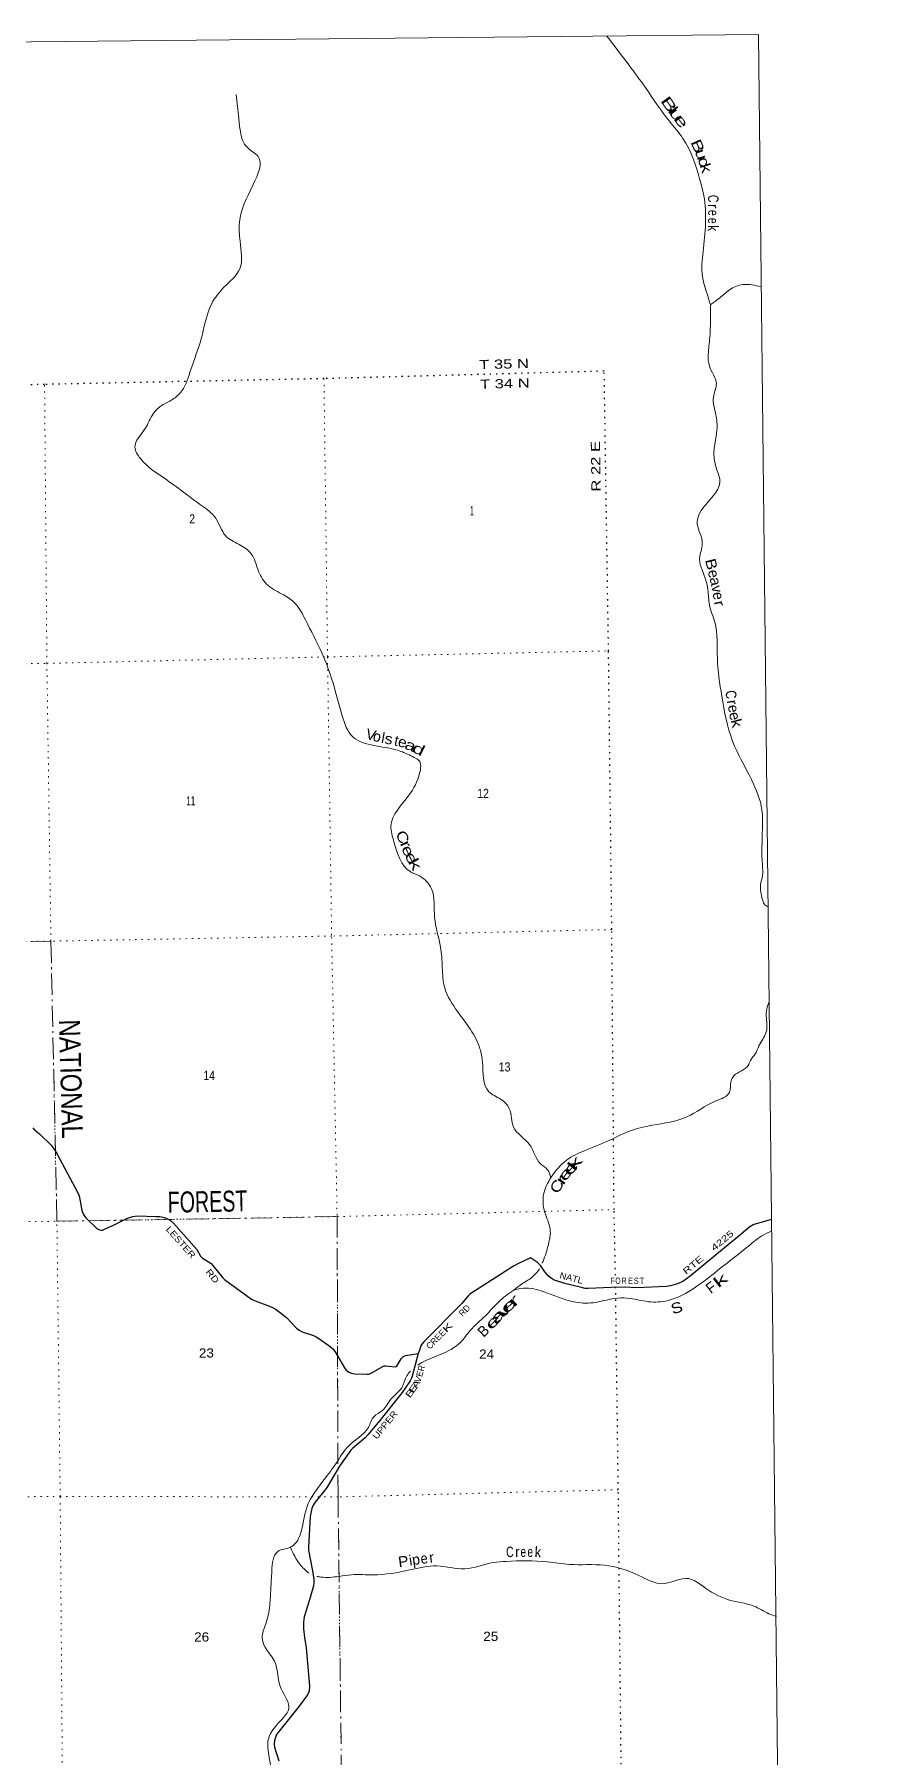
# Model space of a CAD drawing. Header units: feet. Extents: x 0 to 246606, y 183576 to 368785.
# Drawn here: x 230778 to 246606, y 335958 to 368785 of the extents above; entities that cross this region are included whole.
import ezdxf
from ezdxf.enums import TextEntityAlignment as Align

# ---------------------------------------------------------------- set-up
doc = ezdxf.new("R2010")
doc.units = ezdxf.units.FT
doc.header["$LTSCALE"] = 80
doc.linetypes.add('DOT_DASHED', pattern=[7.7, 5, -1.2, 0.3, -1.2])
doc.linetypes.add('DOTTED', pattern=[1.5, 0.3, -1.2])
for name, color, linetype, lineweight in [('29', 7, 'Continuous', 25), ('30', 7, 'Continuous', 25), ('39', 7, 'Continuous', 13), ('4', 7, 'Continuous', 13), ('41', 7, 'Continuous', 13), ('44', 7, 'DOT_DASHED', 13), ('6', 7, 'DOTTED', 25), ('7', 7, 'DOTTED', 13)]:
    doc.layers.add(name, color=color, linetype=linetype, lineweight=lineweight)

msp = doc.modelspace()

# ---------------------------------------------------------------- linework, layer by layer
at = {"layer": '29'}
for points in [[(230748.33, 347943.41), (230780.79, 347905.46), (230877.75, 347828.57), (231099.95, 347612.41), (231154.47, 347536.88), (231214.16, 347440.93), (231607.15, 346705.71), (231630.46, 346643.62), (231672.98, 346406.59), (231690.43, 346347.81), (231713.92, 346291.18), (231737.41, 346253.79), (231761.05, 346226.65), (231970.16, 346021.96), (232017.14, 345997.39), (232051.3, 345992.05), (232074.79, 345995.25), (232115.36, 346009.14), (232297.34, 346095.87), (232555.23, 346218.54), (232655.59, 346251.65), (232743.14, 346265.54), (233093.27, 346255.03)], [(233093.27, 346255.03), (233170.2, 346252.72), (233255.62, 346235.63), (233317.54, 346209.99), (233364.52, 346182.21), (233427.61, 346125.23), (233875.24, 345622.48), (233947.46, 345496.33), (233964.54, 345476.03), (233985.3, 345456.98), (234126.37, 345370.51), (234146.04, 345356.37), (234178.07, 345321.12), (234367.98, 345084.15), (234404.42, 345050.82), (234914.76, 344680.11), (234984.44, 344644.4), (235262.81, 344545.49), (235330.6, 344512.72), (235386.66, 344479.26), (235584.6, 344329.28), (235777.42, 344123.49), (235835.66, 344081.34), (235882.05, 344055.12), (236102.36, 343982.69), (236163.91, 343950.42), (236390.26, 343796.57), (236464.79, 343728.4), (236509.84, 343673.71), (236687.5, 343365.21), (236721.23, 343321.15), (236772.48, 343286.97), (236823.73, 343265.6), (236889.69, 343253.49), (237124.8, 343244.23), (237147.23, 343245.84), (237184.91, 343260.02), (237423.75, 343396.48), (237449.43, 343405.06), (237479.27, 343406.09), (237532.45, 343400.29), (237659.7, 343390.07), (237672.52, 343392.21), (237682.2, 343396.53), (237694.94, 343410.37), (237770.74, 343540.9), (237793.16, 343567.41), (237804.91, 343578.1), (237827.33, 343593.06), (237850.59, 343602.55), (238096.76, 343638.54)], [(244831.84, 346193.9), (244493.02, 346103.05), (244421.18, 346057.22), (244255.56, 345914.11), (243611.23, 345388.61), (243280.18, 345113.65), (243139.99, 345016.65), (243037.5, 344971.77), (242905.11, 344931.18), (242830.41, 344919.45), (242264.51, 344890.65), (242029.63, 344903.39), (241774.86, 344897.27), (241337.79, 344877.75), (241278, 344879.9), (241184.06, 344904.35), (240919.27, 344971.77), (240688.19, 345037.76), (240628.87, 345074.33), (240573.35, 345119.21), (240511.42, 345200.23), (240428.15, 345320.06), (240372.87, 345375.36), (240235.81, 345463.91)], [(240235.81, 345463.91), (239992.55, 345347.84), (239914.91, 345303.91), (239756.85, 345202.79), (239099.99, 344783.75), (239074.36, 344763.46), (239046.7, 344740.75), (238927.83, 344595.92), (238201.03, 343863.9), (238166.87, 343821.16), (238146.84, 343784.33), (238114.16, 343685.13), (238096.76, 343638.54)], [(238096.76, 343638.54), (237978.7, 343211.73), (237966.35, 343172.43), (237945, 343123.29), (237931.98, 343103.23), (237789.94, 342896.64), (237362.22, 342362.37), (237137.65, 342089.36), (237082.63, 342035.81), (236849.39, 341838.3), (236811.58, 341800.03), (236592.31, 341494.55), (236366.81, 341106.49), (236338.76, 341065.67), (236130.79, 340808.69), (236089.22, 340738.97), (236070, 340685.56), (236052.92, 340632.14), (236038.37, 340537.37), (236001.68, 339949.47), (236004.96, 339894.32), (236071.91, 339530.77), (236104.17, 339346.91), (236106.31, 339306.31), (236104.6, 339277.47), (236097.77, 339210.16), (236021.28, 338947.88), (235922.67, 338624.7), (235907.34, 338517.11), (235909.86, 338393.93), (235928.48, 338229.39), (235962.29, 338028.49), (236023.43, 337298.25), (236016.63, 337203.78), (235985.76, 337136.54), (235825.67, 336918.57), (235396.06, 336376.21), (235371.77, 336321.31), (235354.68, 336265.76), (235346.14, 336197.38), (235353.68, 336135.87), (235441.11, 335875.36)]]:
    msp.add_lwpolyline(points, dxfattribs=at)
at = {"layer": '39'}
for points in [[(241693.85, 368751.93), (242111.86, 368205.19), (242427.54, 367771.5), (242885.94, 367129.1), (243143.41, 366802.74), (243461.82, 366031.57), (243541.43, 365711.97), (243529.19, 364647.07), (243515.19, 364168.2), (243608.88, 363828.34), (243666.73, 363632.09)], [(234622.07, 367638.61), (234672.87, 367189.8), (234704.22, 366935.05), (234838.46, 366627.36), (235044, 366460.85), (234948.93, 365925.72), (234687.36, 365205.33), (234698.09, 364845.59), (234694.02, 364320.2), (234391.43, 363965.74), (234159.78, 363657.47), (233950.86, 362959.1), (233760.68, 362400.1), (233589.29, 361992.58), (233408.72, 361825.56), (233208.16, 361713.19), (233041.78, 361556.23), (232891.09, 361273.91), (232693.62, 360917.01), (232797.9, 360702.4), (233303.69, 360292.2), (233664.5, 360026.06), (233962.82, 359806.64), (234232.77, 359569.14), (234421.47, 359230.93), (234681.58, 359060.15), (234907.33, 358893.56), (235053.55, 358547.43), (235234.45, 358281.99), (235530.9, 358100.97), (235750.62, 357940.46), (235945.48, 357626.47), (236258.38, 356998.8), (236444.46, 356507.01), (236645.86, 355798.95), (236850.48, 355393.98), (237252.11, 355230.73), (237763.12, 355119.6), (238019.39, 355003.4), (238110.14, 354946.46), (238123.35, 354705.94), (237919.55, 354284.4), (237575.62, 353693.66), (237633.08, 353396.38), (237940.16, 352829.35), (238121.76, 352743.76), (238349.23, 352498.35), (238407.75, 351954.53), (238522.78, 351388.26), (238555.63, 351000.14), (238602.6, 350603.88), (238847.49, 350160.36), (239273.28, 349451.41), (239320.8, 349196.6), (239443.93, 348632.32), (239667.76, 348487.96), (239832.81, 348307.46), (239912.3, 347955.53), (240218.28, 347624.93), (240435.13, 347250.23), (240564.09, 347142.62), (240626.06, 346991.22)], [(244636.92, 363973.2), (244286.81, 364017.64), (244031.72, 363917.6), (243845.14, 363764.76), (243666.73, 363632.09)], [(243666.73, 363632.09), (243654.19, 363007.72), (243626.66, 362688.54), (243648.01, 362460.11), (243780.14, 362130.2), (243724.54, 361869.74), (243771.75, 361534.11), (243790.84, 361245.06), (243734.38, 360764.33), (243785.9, 360499.41), (243847.58, 360246.57), (243725.31, 359994.45), (243467.29, 359664.06), (243416.11, 359498.56), (243509.66, 359124.35), (243496.92, 358966.78), (243464.07, 358837.57), (243565.55, 358422.91), (243619.24, 358196.37), (243648.45, 357911.33), (243752.28, 357581.53), (243800.15, 356898.32), (243884.24, 356170.51), (244091.12, 355312.88), (244450.11, 354579.94), (244650, 354001.21), (244658.7, 353633.79), (244658.03, 352950.37), (244659.27, 352750.31), (244622.2, 352576.66), (244657.5, 352297.66), (244691.54, 352212.65), (244767.21, 352157.93)], [(244786.03, 350350.85), (244740.31, 350207.84), (244735.59, 350034.07), (244726.4, 349751.2), (244592.04, 349509.24), (244526.76, 349357.93), (244431.24, 349226.96), (244384.36, 349128.13), (244116.78, 348937.21), (244061.81, 348836.39), (244030.63, 348618.26), (243771.25, 348455.6), (243218.19, 348150.63), (242560.59, 347991.56), (242107.32, 347874.12), (241746.84, 347707.82), (241279.12, 347513.65), (240920.58, 347325.11), (240632.27, 347000.9), (240487.46, 346672.08), (240506.38, 346340.6), (240612.22, 346008.77), (240578.75, 345719.93), (240476.43, 345401.05), (240459.26, 345361.47)], [(244837.3, 345978.76), (244650.67, 345883.72), (244350.58, 345652.51), (243943.02, 345332.82), (243381.39, 344904.61), (242854.81, 344650.04), (242486.82, 344629.27), (242074.71, 344697.58), (241836.14, 344690.44), (241433.55, 344609.17), (241055.61, 344628.85), (240490.33, 344819.01), (240104.49, 344885.2), (239916.36, 344851.59)], [(240408.05, 345257.72), (240289.33, 345112.82), (240072.47, 344968.18), (239916.36, 344851.59)], [(239916.36, 344851.59), (239624.37, 344622.37), (239376.73, 344360.65), (239088.59, 344082.92), (238901.72, 343853.29), (238694.95, 343704.56), (238096.7, 343427.21), (238086.69, 343420.91)], [(237951.39, 343307.13), (237878.97, 343218.65), (237780.46, 342988.77), (237573.22, 342769.09), (237415.71, 342555.9), (237253.57, 342440.04), (237144.79, 342233.49), (236753.26, 341865.34), (236564.17, 341599.23), (236330.43, 341272.79), (235970.36, 340706.69), (235845.07, 340185.5), (235676.4, 339957.82), (235417.3, 339867.9), (235304.66, 339496.52), (235285.14, 339155.09), (235265.72, 338839.92), (235187.52, 338486.59), (235121.8, 338222.13), (235175.69, 338046.11), (235346.52, 337790.82), (235483.9, 337250.73), (235625.92, 336866.22), (235546.53, 336725.08), (235254.63, 336343.2), (235227.16, 336213.06), (235270.22, 335849.15), (235320.71, 335319.5), (235400.11, 334947.37), (235277.78, 334628.38), (235277.01, 334483.07), (235216.55, 334010.45), (235233.95, 333290.98), (235122.62, 332629.74)], [(235662.3, 339944.29), (235838.83, 339623.75), (236010.38, 339454.01)], [(236164.07, 339391.59), (236238.14, 339379.68), (236587.9, 339392.44), (236826.56, 339423.83), (237236.92, 339422.21), (237932.67, 339514.45), (238452.49, 339591.21), (238981.91, 339536.58), (239528.17, 339655.67), (239772.86, 339678.95), (240557.16, 339669.8), (240977.44, 339621.66), (241648.51, 339604.87), (242300.69, 339410.32), (242760.98, 339252.91), (243254.6, 339349.98), (243518.87, 339209.5), (243990.89, 338953.02), (244493.75, 338825.75), (244784.28, 338681.13), (244927.19, 338631.61)]]:
    msp.add_spline(points, degree=3, dxfattribs=at)
at = {"layer": '4'}
msp.add_line((244583.23, 368785.28), (246606.45, 184933.96), dxfattribs=at)
msp.add_line((244583.23, 368785.28), (246606.45, 184933.96), dxfattribs=at)
for points in [[(0, 367439.54), (30573.51, 367460.56), (61146.96, 367523.65), (91720.3, 367628.78), (122293.47, 367775.98), (152869.71, 367965.22), (183439.05, 368196.52), (214011.34, 368469.87), (244583.23, 368785.28)], [(0, 183577.08), (0, 367439.54), (30573.51, 367460.56), (61146.96, 367523.65), (91720.3, 367628.78), (122293.47, 367775.98), (152869.71, 367965.22), (183439.05, 368196.52), (214011.34, 368469.87), (244583.23, 368785.28)]]:
    msp.add_lwpolyline(points, dxfattribs=at)
at = {"layer": '44'}
msp.add_lwpolyline([(214904.38, 368478.5), (214903.99, 367248.61), (220295.85, 367135.37), (220297.67, 361905.58), (222951.91, 361955.6), (223119.83, 351418.78), (225791.38, 351436.16), (231092.24, 351502.44), (231206.84, 346161.06), (236549.98, 346251.13), (236567.4, 340914.37), (236631.79, 335617.45), (241966.79, 335691.38), (242026.56, 330289.59), (245007.09, 330336.27)], dxfattribs=at)
at = {"layer": '6'}
for points in [[(241642.33, 362366.99), (236298.99, 362224.38), (230971.94, 362114.04), (225650.95, 362001.66), (220287.57, 361905.62), (214960.89, 361890.26), (214074.25, 361936.53)], [(241856.85, 345131.8), (241830.62, 346383.87), (241786.77, 351722.95), (241724.61, 357033.82), (241642.33, 362366.99)], [(242088.86, 322761.9), (242078.38, 324920.17), (242026.56, 330289.59), (241966.79, 335691.38), (241910.86, 341044.65), (241859.61, 344923.19)]]:
    msp.add_lwpolyline(points, dxfattribs=at)
at = {"layer": '7'}
for points in [[(231383.5, 330305.31), (231311.19, 335604.08), (231269.26, 340916.89), (231206.84, 346161.06), (231092.24, 351502.44), (231015.88, 356797.19), (230971.94, 362114.04)], [(236298.99, 362224.38), (236367.23, 356919.56), (236445.42, 351574.28), (236549.98, 346251.13), (236567.54, 340908.11), (236631.79, 335617.45), (236726.25, 330296.36)], [(214125.1, 356655.94), (215017.12, 356613.77), (220390.33, 356639.05), (225678.75, 356694.98), (231015.88, 356797.19), (236367.23, 356919.56), (241724.61, 357033.82)], [(241786.77, 351722.95), (236445.52, 351598.53), (231092.24, 351502.44), (225791.65, 351436.46), (221046.65, 351397.51)], [(215837.28, 346039.62), (220561.42, 346091.92), (225870, 346131.6), (231206.84, 346161.06), (236549.98, 346251.13), (241830.62, 346383.87)], [(241910.86, 341044.65), (236567.54, 340908.11), (231277.34, 340916.85), (225978.86, 340875.11), (220619.56, 340787.13), (215228.04, 340733.63), (214278.31, 340744.38)]]:
    msp.add_lwpolyline(points, dxfattribs=at)

# ---------------------------------------------------------------- texts
at = {"layer": '30'}
for s, rotation, width, p in [('LESTER', 311.681, 1.2, (233523.85, 345723.05)), ('RTE    4225', 39.712, 1.4, (243663.29, 345524.57)), ('RD', 308.709, 1.25, (234126.84, 345079.19)), ('NATL', 345.715, 1.1, (241001.34, 345023.11)), ('F', 1.376, 0.75, (241807.3, 344968.06)), ('O', 1.376, 0.65, (241905.76, 344968.66)), ('R', 359.895, 0.65, (242020.29, 344969.7)), ('E', 357.895, 0.75, (242142.23, 344966.81)), ('S', 358.895, 0.7, (242252.35, 344965.79)), ('T', 2.913, 0.9, (242367.03, 344966.4)), ('K', 45.205, 1.75, (238698.59, 344095.36)), ('R', 74.538, 0.95, (238212.58, 343344.59)), ('E', 55.49, 1.45, (238050.18, 342941.18)), ('A', 58.49, 1.45, (238105.37, 343026.68)), ('V', 69.516, 1.15, (238148.57, 343125.85)), ('B', 53.32, 1.55, (237983.8, 342848.77)), ('UPPER', 50.56, 1.15, (237508.49, 342241.1))]:
    msp.add_text(s, height=120, rotation=rotation, dxfattribs=dict(at, width=width)).set_placement(p, align=Align.CENTER)
for s, rotation, p in [('R', 45.205, (238979.98, 344378.78)), ('D', 45.205, (239060.58, 344459.96)), ('E', 45.205, (238516.93, 343912.4)), ('E', 45.205, (238593.53, 343989.56)), ('C', 45.205, (238359.21, 343753.54)), ('R', 45.205, (238439.8, 343834.72)), ('E', 74.538, (238183.47, 343239.35))]:
    msp.add_text(s, height=120, rotation=rotation, dxfattribs=at).set_placement(p, align=Align.CENTER)
at = {"layer": '41'}
for s, rotation, width, p in [('B', 305.443, 1.75, (242794.89, 367394.97)), ('l', 305.443, 1.4, (242873.43, 367284.62)), ('u', 305.443, 1.8, (242939.17, 367198.31)), ('e', 308.659, 1.8, (243033.05, 367073.27)), ('B', 294.057, 1.45, (243336.09, 366616.38)), ('u', 289.745, 1.35, (243399.73, 366465.35)), ('c', 289.745, 1.35, (243448.94, 366328.25)), ('k', 287.825, 1.3, (243485.7, 366208.64)), ('C', 270.347, 0.75, (243621.78, 365654.23)), ('e', 269.237, 0.75, (243624.32, 365385.48)), ('e', 269.237, 0.75, (243620.24, 365234.66)), ('k', 269.237, 0.85, (243618.44, 365094.57)), ('B', 283.949, 1.2, (243589.47, 358662.73)), ('e', 283.949, 1.05, (243633.39, 358481.37)), ('a', 283.242, 1.1, (243667.84, 358339.13)), ('r', 282.345, 1.15, (243744.92, 357919.8)), ('C', 277.118, 0.85, (243962.64, 356188.34)), ('r', 279.17, 1.05, (243986.63, 356038.29)), ('e', 284.4, 1.05, (244036.97, 355768.28)), ('V', 345.986, 1.05, (237171.62, 355340.24)), ('k', 284.4, 1.2, (244070.64, 355632.47)), ('s', 349.927, 1.15, (237517.53, 355258.97)), ('e', 343.59, 1.1, (237769.95, 355201.81)), ('a', 337.423, 1.35, (237910.82, 355142.53)), ('d', 333.806, 1.55, (238060.99, 355072.31)), ('C', 296.743, 1.25, (237708.59, 353442.39)), ('r', 295.336, 1.5, (237770.24, 353306.71)), ('e', 293.593, 1.3, (237810.12, 353185.98)), ('e', 298.634, 1.45, (237878.99, 353042.01)), ('k', 298.962, 1.65, (237949.42, 352921.08)), ('k', 51.616, 2, (241159.29, 347204.19)), ('r', 55.851, 1.8, (240905.24, 346900.89)), ('e', 52.739, 1.75, (240976.69, 347007.05)), ('e', 48.13, 1.9, (241074.23, 347111.68)), ('C', 61.895, 1.3, (240824.89, 346780.84)), ('k', 37.639, 1.95, (243917.42, 344958.82)), ('r', 45.133, 2.25, (239988.01, 344578.53)), ('e', 45.986, 2, (239588.38, 344179.02)), ('a', 47.988, 2, (239683.2, 344285.6)), ('v', 46.148, 2.15, (239797.45, 344395.01)), ('e', 44.102, 2, (239882.88, 344483.4)), ('S', 17.398, 1.25, (243054.81, 344419.27)), ('P', 7.82, 1.1, (237825, 339580.42)), ('e', 8.379, 0.9, (238221.79, 339637.42)), ('C', 1.518, 0.75, (239846.06, 339760.06)), ('e', 359.782, 0.7, (240098.77, 339763.64)), ('e', 359.782, 0.7, (240231.05, 339763.14)), ('k', 357.423, 0.9, (240373.79, 339758.14))]:
    msp.add_text(s, height=200, rotation=rotation, dxfattribs=dict(at, width=width)).set_placement(p, align=Align.CENTER)
for s, rotation, p in [('r', 270.347, (243622.7, 365510.02)), ('v', 279.135, (243695.79, 358201.4)), ('e', 280.748, (243721.75, 358065.77)), ('e', 281.624, (244010.75, 355914.91)), ('o', 347.532, (237291.52, 355307.62)), ('l', 349.927, (237410.51, 355278.79)), ('t', 347.736, (237660.96, 355227.9)), ('F', 37.009, (243738, 344822.78)), ('B', 43.906, (239406.11, 343999.9)), ('i', 8.421, (237964.03, 339599.97)), ('p', 8.421, (238067.73, 339617.37)), ('r', 8.379, (238363.47, 339656.92)), ('r', 1.518, (239987.93, 339761.75))]:
    msp.add_text(s, height=200, rotation=rotation, dxfattribs=at).set_placement(p, align=Align.CENTER)
at = {"layer": '44'}
for s, rotation, width, p in [('NATIONAL', 271.519, 0.85, (231245.95, 350004.42)), ('FOREST', 0.997, 0.7, (233322.63, 346324.56))]:
    msp.add_text(s, height=400, rotation=rotation, dxfattribs=dict(at, width=width)).set_placement(p)
at = {"layer": '6', "width": 1.35}
for s, rotation, p in [('T 35 N', 1.529, (239261.68, 362403.49)), ('T 34 N', 1.529, (239275.79, 362029.59)), ('R 22 E', 90.884, (241575.46, 360072.1))]:
    msp.add_text(s, height=175, rotation=rotation, dxfattribs=at).set_placement(p)
at = {"layer": '7'}
for s, width, p in [('1', 0.4, (239087.72, 359621.15)), ('2', 0.85, (233731.03, 359463.58)), ('11', 0.65, (233675.34, 354088.01)), ('12', 0.85, (239222.04, 354231.25)), ('14', 0.85, (234000.17, 348855.67)), ('13', 0.85, (239632.8, 349017.51)), ('23', 1.1, (233913.99, 343564.65)), ('24', 1.1, (239256.82, 343542.68)), ('26', 1.1, (233823.73, 338151.35)), ('25', 1.1, (239336.05, 338162.74))]:
    msp.add_text(s, height=175, dxfattribs=dict(at, width=width)).set_placement(p)

doc.saveas('drawing.dxf')
